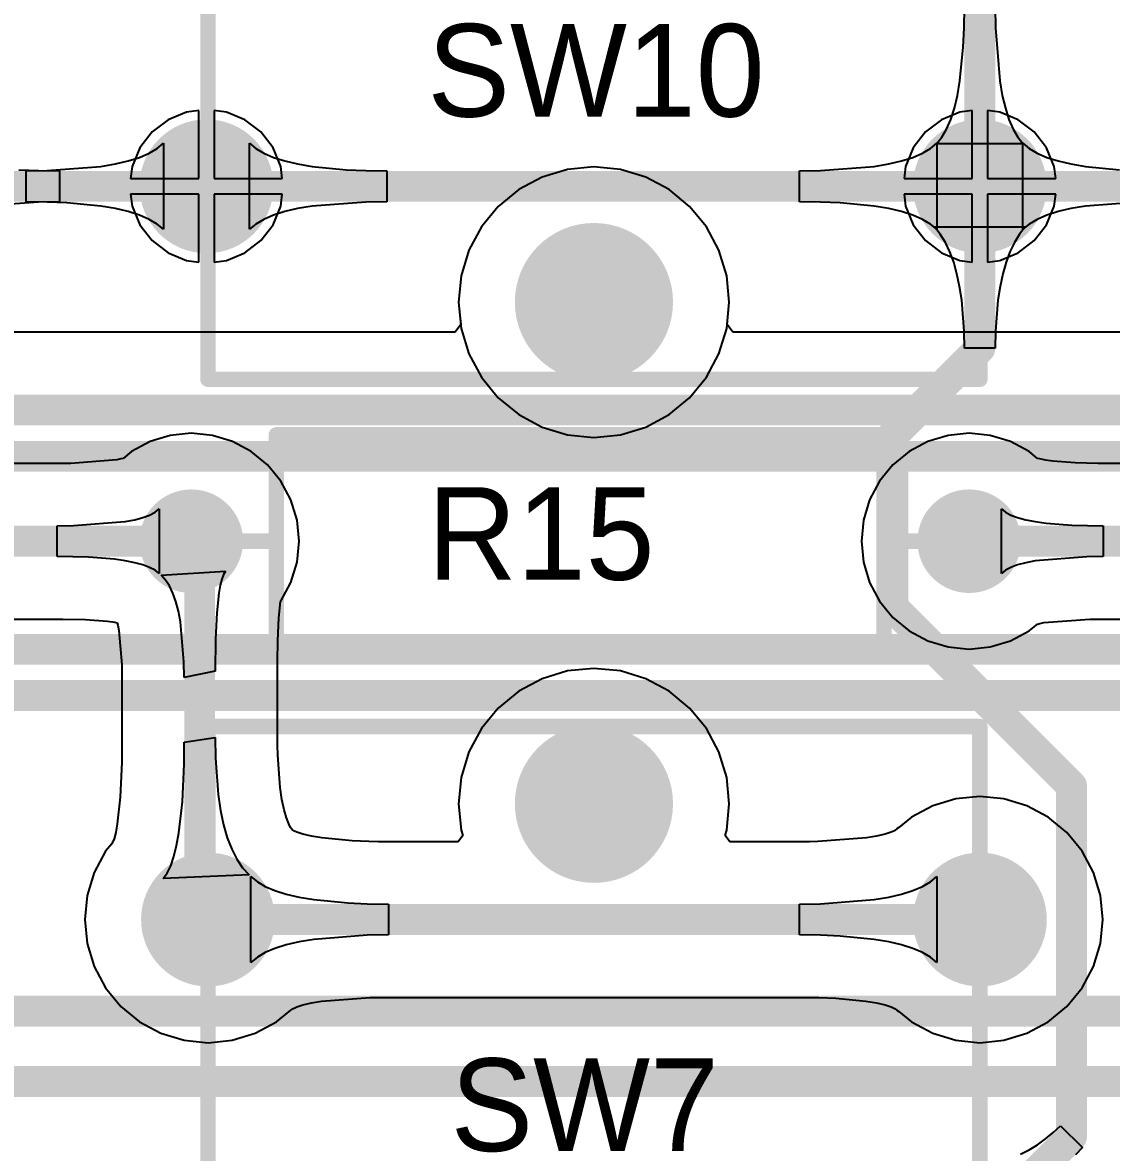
# Model space of a CAD drawing. Header units: millimetres. Extents: x 0 to 140, y 0 to 130.
# Drawn here: x 51.51 to 69.42, y 27.41 to 46 of the extents above; entities that cross this region are included whole.
import ezdxf

# ---------------------------------------------------------------- set-up
doc = ezdxf.new("R2010")
doc.units = ezdxf.units.MM
for name, color, linetype in [('BottomLayer', 5, 'Continuous'), ('BottomSolder', 6, 'Continuous'), ('MultiLayer', 9, 'Continuous'), ('PadHoleLayer', 156, 'Continuous'), ('TopLayer', 1, 'Continuous'), ('TopOverlay', 2, 'Continuous'), ('TopSolder', 216, 'Continuous')]:
    doc.layers.add(name, color=color, linetype=linetype)

# ---------------------------------------------------------------- blocks, each defined once
blk = doc.blocks.new('SW_4P_B_22')
at = {"layer": 'BottomLayer'}
h = blk.add_hatch(color=5, dxfattribs=at)
edge = h.paths.add_edge_path()
edge.add_arc((-0.0254, 4.445), 1.2, 0, 360)
h = blk.add_hatch(color=5, dxfattribs=at)
edge = h.paths.add_edge_path()
edge.add_arc((-6.3754, 2.54), 1, 0, 360)
h = blk.add_hatch(color=5, dxfattribs=at)
edge = h.paths.add_edge_path()
edge.add_arc((6.35, 2.54), 1, 0, 360)
h = blk.add_hatch(color=5, dxfattribs=at)
edge = h.paths.add_edge_path()
edge.add_arc((-6.3754, -2.54), 1, 0, 360)
h = blk.add_hatch(color=5, dxfattribs=at)
edge = h.paths.add_edge_path()
edge.add_arc((6.3246, -2.54), 1, 0, 360)
h = blk.add_hatch(color=5, dxfattribs=at)
edge = h.paths.add_edge_path()
edge.add_arc((-0.0254, -4.445), 1.2, 0, 360)
at = {"layer": 'BottomSolder'}
h = blk.add_hatch(color=6, dxfattribs=at)
edge = h.paths.add_edge_path()
edge.add_arc((-0.0254, 4.445), 1.3016, 0, 360)
h = blk.add_hatch(color=6, dxfattribs=at)
edge = h.paths.add_edge_path()
edge.add_arc((-6.3754, 2.54), 1.1016, 0, 360)
h = blk.add_hatch(color=6, dxfattribs=at)
edge = h.paths.add_edge_path()
edge.add_arc((6.35, 2.54), 1.1016, 0, 360)
h = blk.add_hatch(color=6, dxfattribs=at)
edge = h.paths.add_edge_path()
edge.add_arc((-6.3754, -2.54), 1.1016, 0, 360)
h = blk.add_hatch(color=6, dxfattribs=at)
edge = h.paths.add_edge_path()
edge.add_arc((6.3246, -2.54), 1.1016, 0, 360)
h = blk.add_hatch(color=6, dxfattribs=at)
edge = h.paths.add_edge_path()
edge.add_arc((-0.0254, -4.445), 1.3016, 0, 360)
at = {"layer": 'MultiLayer'}
h = blk.add_hatch(color=9, dxfattribs=at)
edge = h.paths.add_edge_path()
edge.add_arc((-0.0254, 4.445), 1.2, 0, 360)
h = blk.add_hatch(color=9, dxfattribs=at)
edge = h.paths.add_edge_path()
edge.add_arc((-6.3754, 2.54), 1, 0, 360)
h = blk.add_hatch(color=9, dxfattribs=at)
edge = h.paths.add_edge_path()
edge.add_arc((6.35, 2.54), 1, 0, 360)
h = blk.add_hatch(color=9, dxfattribs=at)
edge = h.paths.add_edge_path()
edge.add_arc((-6.3754, -2.54), 1, 0, 360)
h = blk.add_hatch(color=9, dxfattribs=at)
edge = h.paths.add_edge_path()
edge.add_arc((6.3246, -2.54), 1, 0, 360)
h = blk.add_hatch(color=9, dxfattribs=at)
edge = h.paths.add_edge_path()
edge.add_arc((-0.0254, -4.445), 1.2, 0, 360)
at = {"layer": 'PadHoleLayer'}
h = blk.add_hatch(color=156, dxfattribs=at)
edge = h.paths.add_edge_path()
edge.add_arc((-0.0254, 4.445), 1, 0, 360)
h = blk.add_hatch(color=156, dxfattribs=at)
edge = h.paths.add_edge_path()
edge.add_arc((-6.3754, 2.54), 0.6, 0, 360)
h = blk.add_hatch(color=156, dxfattribs=at)
edge = h.paths.add_edge_path()
edge.add_arc((6.35, 2.54), 0.6, 0, 360)
h = blk.add_hatch(color=156, dxfattribs=at)
edge = h.paths.add_edge_path()
edge.add_arc((-6.3754, -2.54), 0.6, 0, 360)
h = blk.add_hatch(color=156, dxfattribs=at)
edge = h.paths.add_edge_path()
edge.add_arc((6.3246, -2.54), 0.6, 0, 360)
h = blk.add_hatch(color=156, dxfattribs=at)
edge = h.paths.add_edge_path()
edge.add_arc((-0.0254, -4.445), 1, 0, 360)
at = {"layer": 'TopLayer'}
h = blk.add_hatch(color=1, dxfattribs=at)
edge = h.paths.add_edge_path()
edge.add_arc((-0.0254, 4.445), 1.2, 0, 360)
h = blk.add_hatch(color=1, dxfattribs=at)
edge = h.paths.add_edge_path()
edge.add_arc((-6.3754, 2.54), 1, 0, 360)
h = blk.add_hatch(color=1, dxfattribs=at)
edge = h.paths.add_edge_path()
edge.add_arc((6.35, 2.54), 1, 0, 360)
h = blk.add_hatch(color=1, dxfattribs=at)
edge = h.paths.add_edge_path()
edge.add_arc((-6.3754, -2.54), 1, 0, 360)
h = blk.add_hatch(color=1, dxfattribs=at)
edge = h.paths.add_edge_path()
edge.add_arc((6.3246, -2.54), 1, 0, 360)
h = blk.add_hatch(color=1, dxfattribs=at)
edge = h.paths.add_edge_path()
edge.add_arc((-0.0254, -4.445), 1.2, 0, 360)
at = {"layer": 'TopSolder'}
h = blk.add_hatch(color=216, dxfattribs=at)
edge = h.paths.add_edge_path()
edge.add_arc((-0.0254, 4.445), 1.3016, 0, 360)
h = blk.add_hatch(color=216, dxfattribs=at)
edge = h.paths.add_edge_path()
edge.add_arc((-6.3754, 2.54), 1.1016, 0, 360)
h = blk.add_hatch(color=216, dxfattribs=at)
edge = h.paths.add_edge_path()
edge.add_arc((6.35, 2.54), 1.1016, 0, 360)
h = blk.add_hatch(color=216, dxfattribs=at)
edge = h.paths.add_edge_path()
edge.add_arc((-6.3754, -2.54), 1.1016, 0, 360)
h = blk.add_hatch(color=216, dxfattribs=at)
edge = h.paths.add_edge_path()
edge.add_arc((6.3246, -2.54), 1.1016, 0, 360)
h = blk.add_hatch(color=216, dxfattribs=at)
edge = h.paths.add_edge_path()
edge.add_arc((-0.0254, -4.445), 1.3016, 0, 360)
at = {"layer": 'TopOverlay', "const_width": 0.254}
for points in [[(6.3246, 5.715), (-6.3754, 5.715)], [(-6.3754, 5.715), (-6.3754, -5.715)], [(6.3246, 5.715), (6.3246, -5.715)], [(6.3246, -5.715), (-6.3754, -5.715)]]:
    blk.add_lwpolyline(points, dxfattribs=at)
at = {"layer": 'TopOverlay', "const_width": 0.127}
for points in [[(-6.4389, 5.715, 1), (-6.3119, 5.715, 1)], [(-6.4389, 5.715, 1), (-6.3119, 5.715, 1)], [(6.2611, 5.715, 1), (6.3881, 5.715, 1)], [(6.2611, 5.715, 1), (6.3881, 5.715, 1)], [(-6.4389, -5.715, 1), (-6.3119, -5.715, 1)], [(-6.4389, -5.715, 1), (-6.3119, -5.715, 1)], [(6.2611, -5.715, 1), (6.3881, -5.715, 1)], [(6.2611, -5.715, 1), (6.3881, -5.715, 1)]]:
    blk.add_lwpolyline(points, format="xyb", close=True, dxfattribs=at)
blk = doc.blocks.new('SW_4P_B_25')
at = {"layer": 'BottomLayer'}
h = blk.add_hatch(color=5, dxfattribs=at)
edge = h.paths.add_edge_path()
edge.add_arc((-0.0254, 4.445), 1.2, 0, 360)
h = blk.add_hatch(color=5, dxfattribs=at)
edge = h.paths.add_edge_path()
edge.add_arc((-6.3754, 2.54), 1, 0, 360)
h = blk.add_hatch(color=5, dxfattribs=at)
edge = h.paths.add_edge_path()
edge.add_arc((6.35, 2.54), 1, 0, 360)
h = blk.add_hatch(color=5, dxfattribs=at)
edge = h.paths.add_edge_path()
edge.add_arc((-6.3754, -2.54), 1, 0, 360)
h = blk.add_hatch(color=5, dxfattribs=at)
edge = h.paths.add_edge_path()
edge.add_arc((6.3246, -2.54), 1, 0, 360)
h = blk.add_hatch(color=5, dxfattribs=at)
edge = h.paths.add_edge_path()
edge.add_arc((-0.0254, -4.445), 1.2, 0, 360)
at = {"layer": 'BottomSolder'}
h = blk.add_hatch(color=6, dxfattribs=at)
edge = h.paths.add_edge_path()
edge.add_arc((-0.0254, 4.445), 1.3016, 0, 360)
h = blk.add_hatch(color=6, dxfattribs=at)
edge = h.paths.add_edge_path()
edge.add_arc((-6.3754, 2.54), 1.1016, 0, 360)
h = blk.add_hatch(color=6, dxfattribs=at)
edge = h.paths.add_edge_path()
edge.add_arc((6.35, 2.54), 1.1016, 0, 360)
h = blk.add_hatch(color=6, dxfattribs=at)
edge = h.paths.add_edge_path()
edge.add_arc((-6.3754, -2.54), 1.1016, 0, 360)
h = blk.add_hatch(color=6, dxfattribs=at)
edge = h.paths.add_edge_path()
edge.add_arc((6.3246, -2.54), 1.1016, 0, 360)
h = blk.add_hatch(color=6, dxfattribs=at)
edge = h.paths.add_edge_path()
edge.add_arc((-0.0254, -4.445), 1.3016, 0, 360)
at = {"layer": 'MultiLayer'}
h = blk.add_hatch(color=9, dxfattribs=at)
edge = h.paths.add_edge_path()
edge.add_arc((-0.0254, 4.445), 1.2, 0, 360)
h = blk.add_hatch(color=9, dxfattribs=at)
edge = h.paths.add_edge_path()
edge.add_arc((-6.3754, 2.54), 1, 0, 360)
h = blk.add_hatch(color=9, dxfattribs=at)
edge = h.paths.add_edge_path()
edge.add_arc((6.35, 2.54), 1, 0, 360)
h = blk.add_hatch(color=9, dxfattribs=at)
edge = h.paths.add_edge_path()
edge.add_arc((-6.3754, -2.54), 1, 0, 360)
h = blk.add_hatch(color=9, dxfattribs=at)
edge = h.paths.add_edge_path()
edge.add_arc((6.3246, -2.54), 1, 0, 360)
h = blk.add_hatch(color=9, dxfattribs=at)
edge = h.paths.add_edge_path()
edge.add_arc((-0.0254, -4.445), 1.2, 0, 360)
at = {"layer": 'PadHoleLayer'}
h = blk.add_hatch(color=156, dxfattribs=at)
edge = h.paths.add_edge_path()
edge.add_arc((-0.0254, 4.445), 1, 0, 360)
h = blk.add_hatch(color=156, dxfattribs=at)
edge = h.paths.add_edge_path()
edge.add_arc((-6.3754, 2.54), 0.6, 0, 360)
h = blk.add_hatch(color=156, dxfattribs=at)
edge = h.paths.add_edge_path()
edge.add_arc((6.35, 2.54), 0.6, 0, 360)
h = blk.add_hatch(color=156, dxfattribs=at)
edge = h.paths.add_edge_path()
edge.add_arc((-6.3754, -2.54), 0.6, 0, 360)
h = blk.add_hatch(color=156, dxfattribs=at)
edge = h.paths.add_edge_path()
edge.add_arc((6.3246, -2.54), 0.6, 0, 360)
h = blk.add_hatch(color=156, dxfattribs=at)
edge = h.paths.add_edge_path()
edge.add_arc((-0.0254, -4.445), 1, 0, 360)
at = {"layer": 'TopLayer'}
h = blk.add_hatch(color=1, dxfattribs=at)
edge = h.paths.add_edge_path()
edge.add_arc((-0.0254, 4.445), 1.2, 0, 360)
h = blk.add_hatch(color=1, dxfattribs=at)
edge = h.paths.add_edge_path()
edge.add_arc((-6.3754, 2.54), 1, 0, 360)
h = blk.add_hatch(color=1, dxfattribs=at)
edge = h.paths.add_edge_path()
edge.add_arc((6.35, 2.54), 1, 0, 360)
h = blk.add_hatch(color=1, dxfattribs=at)
edge = h.paths.add_edge_path()
edge.add_arc((-6.3754, -2.54), 1, 0, 360)
h = blk.add_hatch(color=1, dxfattribs=at)
edge = h.paths.add_edge_path()
edge.add_arc((6.3246, -2.54), 1, 0, 360)
h = blk.add_hatch(color=1, dxfattribs=at)
edge = h.paths.add_edge_path()
edge.add_arc((-0.0254, -4.445), 1.2, 0, 360)
at = {"layer": 'TopSolder'}
h = blk.add_hatch(color=216, dxfattribs=at)
edge = h.paths.add_edge_path()
edge.add_arc((-0.0254, 4.445), 1.3016, 0, 360)
h = blk.add_hatch(color=216, dxfattribs=at)
edge = h.paths.add_edge_path()
edge.add_arc((-6.3754, 2.54), 1.1016, 0, 360)
h = blk.add_hatch(color=216, dxfattribs=at)
edge = h.paths.add_edge_path()
edge.add_arc((6.35, 2.54), 1.1016, 0, 360)
h = blk.add_hatch(color=216, dxfattribs=at)
edge = h.paths.add_edge_path()
edge.add_arc((-6.3754, -2.54), 1.1016, 0, 360)
h = blk.add_hatch(color=216, dxfattribs=at)
edge = h.paths.add_edge_path()
edge.add_arc((6.3246, -2.54), 1.1016, 0, 360)
h = blk.add_hatch(color=216, dxfattribs=at)
edge = h.paths.add_edge_path()
edge.add_arc((-0.0254, -4.445), 1.3016, 0, 360)
at = {"layer": 'TopOverlay', "const_width": 0.254}
for points in [[(6.3246, 5.715), (-6.3754, 5.715)], [(-6.3754, 5.715), (-6.3754, -5.715)], [(6.3246, 5.715), (6.3246, -5.715)], [(6.3246, -5.715), (-6.3754, -5.715)]]:
    blk.add_lwpolyline(points, dxfattribs=at)
at = {"layer": 'TopOverlay', "const_width": 0.127}
for points in [[(-6.4389, 5.715, 1), (-6.3119, 5.715, 1)], [(-6.4389, 5.715, 1), (-6.3119, 5.715, 1)], [(6.2611, 5.715, 1), (6.3881, 5.715, 1)], [(6.2611, 5.715, 1), (6.3881, 5.715, 1)], [(-6.4389, -5.715, 1), (-6.3119, -5.715, 1)], [(-6.4389, -5.715, 1), (-6.3119, -5.715, 1)], [(6.2611, -5.715, 1), (6.3881, -5.715, 1)], [(6.2611, -5.715, 1), (6.3881, -5.715, 1)]]:
    blk.add_lwpolyline(points, format="xyb", close=True, dxfattribs=at)
blk = doc.blocks.new('_________1_2__36')
at = {"layer": 'BottomLayer'}
h = blk.add_hatch(color=5, dxfattribs=at)
edge = h.paths.add_edge_path()
edge.add_arc((-6.4, 0), 0.75, 0, 360)
h = blk.add_hatch(color=5, dxfattribs=at)
edge = h.paths.add_edge_path()
edge.add_arc((6.4, 0), 0.75, 0, 360)
at = {"layer": 'BottomSolder'}
h = blk.add_hatch(color=6, dxfattribs=at)
edge = h.paths.add_edge_path()
edge.add_arc((-6.4, 0), 0.852, 0, 360)
h = blk.add_hatch(color=6, dxfattribs=at)
edge = h.paths.add_edge_path()
edge.add_arc((6.4, 0), 0.852, 0, 360)
at = {"layer": 'MultiLayer'}
h = blk.add_hatch(color=9, dxfattribs=at)
edge = h.paths.add_edge_path()
edge.add_arc((-6.4, 0), 0.75, 0, 360)
h = blk.add_hatch(color=9, dxfattribs=at)
edge = h.paths.add_edge_path()
edge.add_arc((6.4, 0), 0.75, 0, 360)
at = {"layer": 'PadHoleLayer'}
h = blk.add_hatch(color=156, dxfattribs=at)
edge = h.paths.add_edge_path()
edge.add_arc((-6.4, 0), 0.35, 0, 360)
h = blk.add_hatch(color=156, dxfattribs=at)
edge = h.paths.add_edge_path()
edge.add_arc((6.4, 0), 0.35, 0, 360)
at = {"layer": 'TopLayer'}
h = blk.add_hatch(color=1, dxfattribs=at)
edge = h.paths.add_edge_path()
edge.add_arc((-6.4, 0), 0.75, 0, 360)
h = blk.add_hatch(color=1, dxfattribs=at)
edge = h.paths.add_edge_path()
edge.add_arc((6.4, 0), 0.75, 0, 360)
at = {"layer": 'TopSolder'}
h = blk.add_hatch(color=216, dxfattribs=at)
edge = h.paths.add_edge_path()
edge.add_arc((-6.4, 0), 0.852, 0, 360)
h = blk.add_hatch(color=216, dxfattribs=at)
edge = h.paths.add_edge_path()
edge.add_arc((6.4, 0), 0.852, 0, 360)
at = {"layer": 'TopOverlay', "const_width": 0.254}
for points in [[(-5, 1.75), (-5, -1.75)], [(5, 1.75), (-5, 1.75)], [(5, 1.75), (5, -1.75)], [(-5.08, 0), (-5.842, 0)], [(5.842, 0), (5.08, 0)], [(5, -1.75), (-5, -1.75)]]:
    blk.add_lwpolyline(points, dxfattribs=at)
at = {"layer": 'TopOverlay', "const_width": 0.127}
for points in [[(-5.064, 1.75, 1), (-4.937, 1.75, 1)], [(-5.064, 1.75, 1), (-4.937, 1.75, 1)], [(4.937, 1.75, 1), (5.064, 1.75, 1)], [(4.937, 1.75, 1), (5.064, 1.75, 1)], [(-5.905, 0, 1), (-5.779, 0, 1)], [(-5.144, 0, 1), (-5.016, 0, 1)], [(5.016, 0, 1), (5.144, 0, 1)], [(5.779, 0, 1), (5.905, 0, 1)], [(-5.064, -1.75, 1), (-4.937, -1.75, 1)], [(-5.064, -1.75, 1), (-4.937, -1.75, 1)], [(4.937, -1.75, 1), (5.064, -1.75, 1)], [(4.937, -1.75, 1), (5.064, -1.75, 1)]]:
    blk.add_lwpolyline(points, format="xyb", close=True, dxfattribs=at)

msp = doc.modelspace()

# ---------------------------------------------------------------- linework, layer by layer
at = {"layer": 'BottomLayer'}
for p, q in [((66.999, 45.909), (67.004, 46.251)), ((67.512, 46.251), (67.516, 45.909)), ((66.985, 45.592), (66.999, 45.909)), ((67.516, 45.909), (67.585, 45.038)), ((66.93, 45.038), (66.985, 45.592)), ((66.889, 44.8), (66.93, 45.038)), ((67.585, 45.038), (67.627, 44.8)), ((66.838, 44.589), (66.889, 44.8)), ((67.627, 44.8), (67.677, 44.589)), ((54.205, 44.526), (53.9, 44.399)), ((54.405, 44.552), (54.205, 44.526)), ((54.405, 43.431), (54.405, 44.552)), ((54.86, 44.526), (54.659, 44.552)), ((54.659, 44.552), (54.659, 43.431)), ((55.165, 44.399), (54.86, 44.526)), ((66.93, 44.526), (66.625, 44.399)), ((66.778, 44.403), (66.838, 44.589)), ((67.131, 44.552), (66.93, 44.526)), ((67.131, 43.431), (67.131, 44.552)), ((67.585, 44.526), (67.385, 44.552)), ((67.385, 44.552), (67.385, 43.431)), ((67.89, 44.399), (67.585, 44.526)), ((67.677, 44.589), (67.737, 44.403)), ((53.9, 44.399), (53.638, 44.198)), ((55.427, 44.198), (55.165, 44.399)), ((66.625, 44.399), (66.363, 44.198)), ((66.631, 44.111), (66.709, 44.244)), ((66.709, 44.244), (66.778, 44.403)), ((67.737, 44.403), (67.806, 44.244)), ((67.806, 44.244), (67.884, 44.111)), ((68.152, 44.198), (67.89, 44.399)), ((53.638, 44.198), (53.437, 43.936)), ((55.628, 43.936), (55.427, 44.198)), ((66.363, 44.198), (66.162, 43.936)), ((66.544, 44.004), (66.631, 44.111)), ((67.884, 44.111), (67.972, 44.004)), ((68.353, 43.936), (68.152, 44.198)), ((53.437, 43.936), (53.311, 43.631)), ((53.59, 43.848), (53.721, 43.925)), ((53.721, 43.925), (53.826, 44.012)), ((53.826, 44.012), (53.826, 42.596)), ((55.239, 42.596), (55.239, 44.012)), ((55.239, 44.012), (55.343, 43.925)), ((55.343, 43.925), (55.475, 43.848)), ((55.754, 43.631), (55.628, 43.936)), ((66.162, 43.936), (66.036, 43.631)), ((66.315, 43.848), (66.447, 43.925)), ((66.447, 43.925), (66.551, 44.012)), ((67.972, 44.004), (66.544, 44.004)), ((66.551, 44.012), (66.551, 42.596)), ((67.964, 42.596), (67.964, 44.012)), ((67.964, 44.012), (68.069, 43.925)), ((68.069, 43.925), (68.2, 43.848)), ((68.479, 43.631), (68.353, 43.936)), ((53.033, 43.671), (53.246, 43.721)), ((53.246, 43.721), (53.431, 43.78)), ((53.431, 43.78), (53.59, 43.848)), ((55.475, 43.848), (55.633, 43.78)), ((55.633, 43.78), (55.819, 43.721)), ((55.819, 43.721), (56.031, 43.671)), ((65.759, 43.671), (65.971, 43.721)), ((65.971, 43.721), (66.157, 43.78)), ((66.157, 43.78), (66.315, 43.848)), ((68.2, 43.848), (68.359, 43.78)), ((68.359, 43.78), (68.544, 43.721)), ((68.544, 43.721), (68.757, 43.671)), ((51.447, 43.576), (51.768, 43.563)), ((51.565, 43.558), (51.913, 43.563)), ((51.565, 43.05), (51.565, 43.558)), ((51.768, 43.563), (52.116, 43.558)), ((51.913, 43.563), (52.794, 43.631)), ((52.116, 43.558), (52.116, 43.05)), ((52.794, 43.631), (53.033, 43.671)), ((53.311, 43.631), (53.284, 43.431)), ((55.78, 43.431), (55.754, 43.631)), ((56.031, 43.671), (56.271, 43.631)), ((56.271, 43.631), (56.831, 43.576)), ((56.831, 43.576), (57.152, 43.563)), ((57.152, 43.563), (57.5, 43.558)), ((57.5, 43.558), (57.5, 43.05)), ((60.473, 43.583), (60.056, 43.456)), ((60.908, 43.626), (60.473, 43.583)), ((61.342, 43.583), (60.908, 43.626)), ((61.76, 43.456), (61.342, 43.583)), ((64.291, 43.558), (64.638, 43.563)), ((64.291, 43.05), (64.291, 43.558)), ((64.638, 43.563), (65.519, 43.631)), ((65.519, 43.631), (65.759, 43.671)), ((66.036, 43.631), (66.01, 43.431)), ((68.506, 43.431), (68.479, 43.631)), ((68.757, 43.671), (68.996, 43.631)), ((68.996, 43.631), (69.556, 43.576)), ((53.284, 43.431), (54.405, 43.431)), ((54.659, 43.431), (55.78, 43.431)), ((60.056, 43.456), (59.671, 43.25)), ((62.145, 43.25), (61.76, 43.456)), ((66.01, 43.431), (67.131, 43.431)), ((67.385, 43.431), (68.506, 43.431)), ((54.405, 43.177), (53.284, 43.177)), ((53.284, 43.177), (53.311, 42.977)), ((54.405, 42.056), (54.405, 43.177)), ((55.78, 43.177), (54.659, 43.177)), ((54.659, 43.177), (54.659, 42.056)), ((55.754, 42.977), (55.78, 43.177)), ((59.671, 43.25), (59.333, 42.974)), ((62.482, 42.974), (62.145, 43.25)), ((67.131, 43.177), (66.01, 43.177)), ((66.01, 43.177), (66.036, 42.977)), ((67.131, 42.056), (67.131, 43.177)), ((68.506, 43.177), (67.385, 43.177)), ((67.385, 43.177), (67.385, 42.056)), ((68.479, 42.977), (68.506, 43.177)), ((51.768, 43.045), (50.887, 42.977)), ((51.913, 43.045), (51.565, 43.05)), ((52.116, 43.05), (51.768, 43.045)), ((52.234, 43.032), (51.913, 43.045)), ((52.794, 42.977), (52.234, 43.032)), ((53.033, 42.937), (52.794, 42.977)), ((53.311, 42.977), (53.437, 42.672)), ((55.628, 42.672), (55.754, 42.977)), ((56.271, 42.977), (56.031, 42.937)), ((57.152, 43.045), (56.271, 42.977)), ((57.5, 43.05), (57.152, 43.045)), ((59.333, 42.974), (59.056, 42.636)), ((62.759, 42.636), (62.482, 42.974)), ((64.638, 43.045), (64.291, 43.05)), ((64.959, 43.032), (64.638, 43.045)), ((65.519, 42.977), (64.959, 43.032)), ((65.759, 42.937), (65.519, 42.977)), ((66.036, 42.977), (66.162, 42.672)), ((68.353, 42.672), (68.479, 42.977)), ((68.996, 42.977), (68.757, 42.937)), ((69.877, 43.045), (68.996, 42.977)), ((53.246, 42.887), (53.033, 42.937)), ((53.431, 42.828), (53.246, 42.887)), ((53.59, 42.76), (53.431, 42.828)), ((53.721, 42.683), (53.59, 42.76)), ((55.475, 42.76), (55.343, 42.683)), ((55.633, 42.828), (55.475, 42.76)), ((55.819, 42.887), (55.633, 42.828)), ((56.031, 42.937), (55.819, 42.887)), ((65.971, 42.887), (65.759, 42.937)), ((66.157, 42.828), (65.971, 42.887)), ((66.315, 42.76), (66.157, 42.828)), ((66.447, 42.683), (66.315, 42.76)), ((68.2, 42.76), (68.069, 42.683)), ((68.359, 42.828), (68.2, 42.76)), ((68.544, 42.887), (68.359, 42.828)), ((68.757, 42.937), (68.544, 42.887)), ((53.437, 42.672), (53.638, 42.41)), ((53.826, 42.596), (53.721, 42.683)), ((55.343, 42.683), (55.239, 42.596)), ((55.427, 42.41), (55.628, 42.672)), ((59.056, 42.636), (58.851, 42.251)), ((62.965, 42.251), (62.759, 42.636)), ((66.162, 42.672), (66.363, 42.41)), ((66.551, 42.596), (66.447, 42.683)), ((66.606, 42.518), (66.513, 42.637)), ((66.513, 42.637), (68.002, 42.637)), ((68.002, 42.637), (67.909, 42.518)), ((68.069, 42.683), (67.964, 42.596)), ((68.152, 42.41), (68.353, 42.672)), ((53.638, 42.41), (53.9, 42.209)), ((55.165, 42.209), (55.427, 42.41)), ((66.363, 42.41), (66.625, 42.209)), ((66.69, 42.381), (66.606, 42.518)), ((66.763, 42.227), (66.69, 42.381)), ((67.826, 42.381), (67.752, 42.227)), ((67.909, 42.518), (67.826, 42.381)), ((67.89, 42.209), (68.152, 42.41)), ((53.9, 42.209), (54.205, 42.082)), ((54.86, 42.082), (55.165, 42.209)), ((58.851, 42.251), (58.724, 41.833)), ((63.092, 41.833), (62.965, 42.251)), ((66.625, 42.209), (66.93, 42.082)), ((66.827, 42.054), (66.763, 42.227)), ((67.585, 42.082), (67.89, 42.209)), ((67.752, 42.227), (67.688, 42.054)), ((54.205, 42.082), (54.405, 42.056)), ((54.659, 42.056), (54.86, 42.082)), ((66.881, 41.863), (66.827, 42.054)), ((66.93, 42.082), (67.131, 42.056)), ((67.385, 42.056), (67.585, 42.082)), ((67.688, 42.054), (67.634, 41.863)), ((58.724, 41.833), (58.681, 41.399)), ((63.134, 41.399), (63.092, 41.833)), ((66.925, 41.655), (66.881, 41.863)), ((67.634, 41.863), (67.59, 41.655)), ((66.96, 41.428), (66.925, 41.655)), ((67.59, 41.655), (67.556, 41.428)), ((58.681, 41.399), (58.724, 40.965)), ((63.092, 40.965), (63.134, 41.399)), ((66.999, 40.92), (66.96, 41.428)), ((67.556, 41.428), (67.517, 40.92)), ((58.724, 40.965), (58.851, 40.547)), ((62.965, 40.547), (63.092, 40.965)), ((67.004, 40.639), (66.999, 40.92)), ((67.517, 40.92), (67.512, 40.639)), ((58.851, 40.547), (59.056, 40.162)), ((62.759, 40.162), (62.965, 40.547)), ((67.512, 40.639), (67.004, 40.639)), ((59.056, 40.162), (59.333, 39.824)), ((62.482, 39.824), (62.759, 40.162)), ((59.333, 39.824), (59.671, 39.548)), ((62.145, 39.548), (62.482, 39.824)), ((59.671, 39.548), (60.056, 39.342)), ((61.76, 39.342), (62.145, 39.548)), ((54.282, 39.24), (53.936, 39.205)), ((54.629, 39.205), (54.282, 39.24)), ((60.056, 39.342), (60.473, 39.215)), ((61.342, 39.215), (61.76, 39.342)), ((67.082, 39.24), (66.736, 39.205)), ((67.429, 39.205), (67.082, 39.24)), ((53.603, 39.104), (53.296, 38.94)), ((53.936, 39.205), (53.603, 39.104)), ((54.961, 39.104), (54.629, 39.205)), ((55.268, 38.94), (54.961, 39.104)), ((60.473, 39.215), (60.908, 39.172)), ((60.908, 39.172), (61.342, 39.215)), ((66.403, 39.104), (66.096, 38.94)), ((66.736, 39.205), (66.403, 39.104)), ((67.761, 39.104), (67.429, 39.205)), ((68.068, 38.94), (67.761, 39.104)), ((53.296, 38.94), (53.16, 38.828)), ((55.537, 38.72), (55.268, 38.94)), ((66.096, 38.94), (65.828, 38.72)), ((68.205, 38.828), (68.068, 38.94)), ((52.284, 38.746), (51.088, 38.746)), ((52.3, 38.746), (52.284, 38.746)), ((53.057, 38.805), (52.3, 38.746)), ((53.12, 38.818), (53.057, 38.805)), ((53.16, 38.828), (53.12, 38.818)), ((55.758, 38.451), (55.537, 38.72)), ((65.828, 38.72), (65.607, 38.451)), ((68.245, 38.818), (68.205, 38.828)), ((68.338, 38.799), (68.245, 38.818)), ((68.459, 38.783), (68.338, 38.799)), ((68.824, 38.754), (68.459, 38.783)), ((69.197, 38.746), (68.824, 38.754)), ((70.393, 38.746), (69.197, 38.746)), ((55.922, 38.144), (55.758, 38.451)), ((65.607, 38.451), (65.443, 38.144)), ((56.023, 37.811), (55.922, 38.144)), ((65.443, 38.144), (65.342, 37.811)), ((53.597, 37.896), (53.686, 37.943)), ((53.686, 37.943), (53.752, 37.996)), ((53.752, 37.996), (53.752, 36.934)), ((67.612, 36.934), (67.612, 37.996)), ((67.612, 37.996), (67.679, 37.943)), ((67.679, 37.943), (67.768, 37.896)), ((52.345, 37.722), (53.195, 37.788)), ((53.195, 37.788), (53.351, 37.819)), ((53.351, 37.819), (53.485, 37.855)), ((53.485, 37.855), (53.597, 37.896)), ((56.057, 37.465), (56.023, 37.811)), ((65.342, 37.811), (65.308, 37.465)), ((67.768, 37.896), (67.879, 37.855)), ((67.879, 37.855), (68.013, 37.819)), ((68.013, 37.819), (68.17, 37.788)), ((68.17, 37.788), (68.349, 37.763)), ((68.349, 37.763), (68.773, 37.73)), ((52.077, 37.719), (52.345, 37.722)), ((52.077, 37.211), (52.077, 37.719)), ((68.773, 37.73), (69.288, 37.719)), ((69.288, 37.719), (69.288, 37.211)), ((56.023, 37.119), (56.057, 37.465)), ((65.308, 37.465), (65.342, 37.119)), ((52.591, 37.2), (52.077, 37.211)), ((53.016, 37.167), (52.591, 37.2)), ((69.019, 37.208), (68.17, 37.142)), ((69.288, 37.211), (69.019, 37.208)), ((53.195, 37.142), (53.016, 37.167)), ((53.351, 37.111), (53.195, 37.142)), ((53.485, 37.075), (53.351, 37.111)), ((53.597, 37.034), (53.485, 37.075)), ((53.686, 36.987), (53.597, 37.034)), ((55.922, 36.786), (56.023, 37.119)), ((65.342, 37.119), (65.443, 36.786)), ((67.768, 37.034), (67.679, 36.987)), ((67.879, 37.075), (67.768, 37.034)), ((68.013, 37.111), (67.879, 37.075)), ((68.17, 37.142), (68.013, 37.111)), ((53.752, 36.934), (53.686, 36.987)), ((53.784, 36.904), (54.846, 36.97)), ((53.857, 36.826), (53.784, 36.904)), ((53.922, 36.729), (53.857, 36.826)), ((54.784, 36.842), (54.758, 36.74)), ((54.813, 36.918), (54.784, 36.842)), ((54.846, 36.97), (54.813, 36.918)), ((67.679, 36.987), (67.612, 36.934)), ((53.979, 36.611), (53.922, 36.729)), ((54.758, 36.74), (54.736, 36.613)), ((55.758, 36.479), (55.922, 36.786)), ((65.443, 36.786), (65.607, 36.479)), ((54.029, 36.473), (53.979, 36.611)), ((54.071, 36.315), (54.029, 36.473)), ((54.736, 36.613), (54.701, 36.284)), ((55.724, 36.206), (55.751, 36.471)), ((55.751, 36.471), (55.758, 36.479)), ((55.751, 36.471), (55.751, 36.471)), ((65.607, 36.479), (65.828, 36.21)), ((54.105, 36.137), (54.071, 36.315)), ((54.701, 36.284), (54.681, 35.855)), ((50.972, 36.184), (52.167, 36.184)), ((52.167, 36.184), (52.54, 36.176)), ((52.54, 36.176), (52.905, 36.147)), ((52.905, 36.147), (53.026, 36.131)), ((53.026, 36.131), (53.061, 36.124)), ((53.061, 36.124), (53.071, 36.086)), ((53.071, 36.086), (53.089, 35.994)), ((54.162, 35.482), (54.105, 36.137)), ((55.705, 35.824), (55.724, 36.206)), ((65.828, 36.21), (66.096, 35.99)), ((68.068, 35.99), (68.205, 36.102)), ((68.205, 36.102), (68.245, 36.112)), ((68.245, 36.112), (68.308, 36.125)), ((68.308, 36.125), (69.065, 36.184)), ((69.065, 36.184), (69.081, 36.184)), ((69.081, 36.184), (70.277, 36.184)), ((53.089, 35.994), (53.138, 35.43)), ((66.096, 35.99), (66.403, 35.826)), ((67.761, 35.826), (68.068, 35.99)), ((54.681, 35.855), (54.674, 35.325)), ((55.701, 35.488), (55.705, 35.824)), ((66.403, 35.826), (66.736, 35.725)), ((66.736, 35.725), (67.082, 35.69)), ((67.082, 35.69), (67.429, 35.725)), ((67.429, 35.725), (67.761, 35.826)), ((53.138, 35.43), (53.139, 35.364)), ((53.139, 35.364), (53.139, 33.941)), ((54.166, 35.224), (54.162, 35.482)), ((54.674, 35.325), (54.166, 35.224)), ((55.701, 34.111), (55.701, 35.488)), ((60.473, 35.33), (60.056, 35.203)), ((60.908, 35.373), (60.473, 35.33)), ((61.342, 35.33), (60.908, 35.373)), ((61.76, 35.203), (61.342, 35.33)), ((60.056, 35.203), (59.671, 34.997)), ((62.145, 34.997), (61.76, 35.203)), ((59.671, 34.997), (59.333, 34.721)), ((62.482, 34.721), (62.145, 34.997)), ((59.333, 34.721), (59.056, 34.383)), ((62.759, 34.383), (62.482, 34.721)), ((54.166, 34.161), (54.674, 34.234)), ((54.674, 34.234), (54.68, 33.898)), ((59.056, 34.383), (58.851, 33.998)), ((62.965, 33.998), (62.759, 34.383)), ((54.163, 33.803), (54.166, 34.161)), ((55.704, 33.944), (55.701, 34.111)), ((53.138, 33.831), (53.112, 33.254)), ((53.139, 33.941), (53.138, 33.831)), ((54.68, 33.898), (54.724, 33.299)), ((55.743, 33.412), (55.704, 33.944)), ((58.851, 33.998), (58.724, 33.58)), ((63.092, 33.58), (62.965, 33.998)), ((54.135, 33.176), (54.163, 33.803)), ((58.724, 33.58), (58.681, 33.146)), ((63.134, 33.146), (63.092, 33.58)), ((54.724, 33.299), (54.763, 33.036)), ((55.772, 33.218), (55.743, 33.412)), ((53.112, 33.254), (53.064, 32.815)), ((54.079, 32.667), (54.135, 33.176)), ((55.809, 33.047), (55.772, 33.218)), ((58.681, 33.146), (58.724, 32.712)), ((63.092, 32.712), (63.134, 33.146)), ((66.483, 33.113), (66.132, 32.925)), ((66.863, 33.228), (66.483, 33.113)), ((67.258, 33.267), (66.863, 33.228)), ((67.653, 33.228), (67.258, 33.267)), ((68.033, 33.113), (67.653, 33.228)), ((68.383, 32.925), (68.033, 33.113)), ((54.763, 33.036), (54.814, 32.798)), ((55.848, 32.912), (55.809, 33.047)), ((55.885, 32.815), (55.848, 32.912)), ((66.132, 32.925), (65.925, 32.755)), ((68.69, 32.673), (68.383, 32.925)), ((53.064, 32.815), (53.039, 32.674)), ((54.814, 32.798), (54.875, 32.585)), ((55.915, 32.757), (55.885, 32.815)), ((55.93, 32.734), (55.915, 32.757)), ((55.954, 32.708), (55.93, 32.734)), ((65.899, 32.739), (65.857, 32.705)), ((65.925, 32.755), (65.899, 32.739)), ((52.998, 32.529), (52.987, 32.514)), ((53.012, 32.57), (52.998, 32.529)), ((53.039, 32.674), (53.012, 32.57)), ((54.041, 32.457), (54.079, 32.667)), ((54.875, 32.585), (54.948, 32.396)), ((55.958, 32.705), (55.954, 32.708)), ((55.963, 32.702), (55.958, 32.705)), ((56.017, 32.679), (55.963, 32.702)), ((56.117, 32.647), (56.017, 32.679)), ((56.26, 32.613), (56.117, 32.647)), ((56.432, 32.584), (56.26, 32.613)), ((56.928, 32.536), (56.432, 32.584)), ((57.206, 32.524), (56.928, 32.536)), ((58.75, 32.624), (58.675, 32.522)), ((58.724, 32.712), (58.75, 32.624)), ((63.065, 32.624), (63.092, 32.712)), ((63.141, 32.522), (63.065, 32.624)), ((65.394, 32.586), (64.592, 32.524)), ((65.556, 32.613), (65.394, 32.586)), ((65.699, 32.647), (65.556, 32.613)), ((65.799, 32.679), (65.699, 32.647)), ((65.852, 32.702), (65.799, 32.679)), ((65.857, 32.705), (65.852, 32.702)), ((68.942, 32.366), (68.69, 32.673)), ((52.873, 32.366), (52.686, 32.016)), ((52.973, 32.488), (52.873, 32.366)), ((52.987, 32.514), (52.973, 32.488)), ((53.995, 32.277), (54.041, 32.457)), ((54.948, 32.396), (55.032, 32.233)), ((57.364, 32.522), (57.206, 32.524)), ((58.675, 32.522), (57.364, 32.522)), ((64.452, 32.522), (63.141, 32.522)), ((64.592, 32.524), (64.452, 32.522)), ((69.129, 32.016), (68.942, 32.366)), ((53.943, 32.126), (53.995, 32.277)), ((55.032, 32.233), (55.127, 32.093)), ((52.686, 32.016), (52.571, 31.636)), ((53.818, 31.914), (53.884, 32.005)), ((55.233, 31.979), (53.818, 31.914)), ((53.884, 32.005), (53.943, 32.126)), ((55.127, 32.093), (55.233, 31.979)), ((69.245, 31.636), (69.129, 32.016)), ((55.264, 30.533), (55.264, 31.949)), ((55.264, 31.949), (55.369, 31.862)), ((55.369, 31.862), (55.5, 31.785)), ((55.5, 31.785), (55.659, 31.717)), ((66.157, 31.717), (66.315, 31.785)), ((66.315, 31.785), (66.447, 31.862)), ((66.447, 31.862), (66.551, 31.949)), ((66.551, 31.949), (66.551, 30.533)), ((52.571, 31.636), (52.532, 31.241)), ((55.659, 31.717), (55.844, 31.658)), ((55.844, 31.658), (56.057, 31.608)), ((56.057, 31.608), (56.296, 31.568)), ((65.519, 31.568), (65.759, 31.608)), ((65.759, 31.608), (65.971, 31.658)), ((65.971, 31.658), (66.157, 31.717)), ((69.283, 31.241), (69.245, 31.636)), ((56.296, 31.568), (56.856, 31.513)), ((56.856, 31.513), (57.177, 31.5)), ((57.177, 31.5), (57.525, 31.495)), ((57.525, 31.495), (57.525, 30.987)), ((64.291, 31.495), (64.638, 31.5)), ((64.291, 30.987), (64.291, 31.495)), ((64.638, 31.5), (65.519, 31.568)), ((52.532, 31.241), (52.571, 30.846)), ((69.245, 30.846), (69.283, 31.241)), ((56.057, 30.874), (55.844, 30.824)), ((56.296, 30.914), (56.057, 30.874)), ((57.177, 30.982), (56.296, 30.914)), ((57.525, 30.987), (57.177, 30.982)), ((64.638, 30.982), (64.291, 30.987)), ((64.959, 30.969), (64.638, 30.982)), ((65.519, 30.914), (64.959, 30.969)), ((65.759, 30.874), (65.519, 30.914)), ((65.971, 30.824), (65.759, 30.874)), ((52.571, 30.846), (52.686, 30.466)), ((55.5, 30.697), (55.369, 30.62)), ((55.659, 30.765), (55.5, 30.697)), ((55.844, 30.824), (55.659, 30.765)), ((66.157, 30.765), (65.971, 30.824)), ((66.315, 30.697), (66.157, 30.765)), ((66.447, 30.62), (66.315, 30.697)), ((69.129, 30.466), (69.245, 30.846)), ((55.369, 30.62), (55.264, 30.533)), ((66.551, 30.533), (66.447, 30.62)), ((52.686, 30.466), (52.873, 30.116)), ((68.942, 30.116), (69.129, 30.466)), ((52.873, 30.116), (53.125, 29.809)), ((68.69, 29.809), (68.942, 30.116)), ((56.422, 29.896), (57.223, 29.958)), ((57.223, 29.958), (57.364, 29.96)), ((57.364, 29.96), (64.452, 29.96)), ((64.452, 29.96), (64.61, 29.958)), ((64.61, 29.958), (64.888, 29.946)), ((64.888, 29.946), (65.384, 29.898)), ((53.125, 29.809), (53.432, 29.557)), ((55.89, 29.727), (55.917, 29.743)), ((55.917, 29.743), (55.958, 29.777)), ((55.958, 29.777), (55.963, 29.78)), ((55.963, 29.78), (56.017, 29.803)), ((56.017, 29.803), (56.117, 29.835)), ((56.117, 29.835), (56.26, 29.869)), ((56.26, 29.869), (56.422, 29.896)), ((65.384, 29.898), (65.556, 29.869)), ((65.556, 29.869), (65.699, 29.835)), ((65.699, 29.835), (65.799, 29.803)), ((65.799, 29.803), (65.852, 29.78)), ((65.852, 29.78), (65.857, 29.777)), ((65.857, 29.777), (65.899, 29.743)), ((65.899, 29.743), (65.925, 29.727)), ((68.383, 29.557), (68.69, 29.809)), ((53.432, 29.557), (53.783, 29.369)), ((55.333, 29.369), (55.683, 29.557)), ((55.683, 29.557), (55.89, 29.727)), ((65.925, 29.727), (66.132, 29.557)), ((66.132, 29.557), (66.483, 29.369)), ((68.033, 29.369), (68.383, 29.557)), ((53.783, 29.369), (54.163, 29.254)), ((54.953, 29.254), (55.333, 29.369)), ((66.483, 29.369), (66.863, 29.254)), ((67.653, 29.254), (68.033, 29.369)), ((54.163, 29.254), (54.558, 29.215)), ((54.558, 29.215), (54.953, 29.254)), ((66.863, 29.254), (67.258, 29.215)), ((67.258, 29.215), (67.653, 29.254)), ((68.339, 27.631), (68.465, 27.735)), ((68.465, 27.735), (68.586, 27.849)), ((68.586, 27.849), (68.945, 27.489)), ((68.07, 27.453), (68.207, 27.537)), ((68.207, 27.537), (68.339, 27.631)), ((67.928, 27.379), (68.07, 27.453)), ((68.945, 27.489), (68.832, 27.368))]:
    msp.add_line(p, q, dxfattribs=at)
at = {"layer": 'BottomLayer', "const_width": 0.508}
for points in [[(67.258, 43.304), (67.258, 46.251)], [(49.148, 43.304), (54.532, 43.304)], [(54.532, 43.304), (67.258, 43.304)], [(67.258, 40.639), (67.258, 43.304)], [(67.258, 43.304), (72.642, 43.304)], [(65.824, 39.205), (67.258, 40.639)], [(65.824, 36.382), (65.824, 39.205)], [(48.973, 37.465), (54.282, 37.465)], [(54.282, 37.465), (54.42, 37.327)], [(54.42, 31.379), (54.42, 37.327)], [(67.082, 37.465), (72.392, 37.465)], [(65.824, 36.382), (68.766, 33.44)], [(68.766, 27.669), (68.766, 33.44)], [(54.42, 31.379), (54.558, 31.241)], [(54.558, 31.241), (67.258, 31.241)], [(67.258, 26.161), (68.766, 27.669)]]:
    msp.add_lwpolyline(points, dxfattribs=at)
at = {"layer": 'BottomLayer', "const_width": 0.254}
for points in [[(54.405, 43.304, 1), (54.659, 43.304, 1)], [(54.405, 43.304, 1), (54.659, 43.304, 1)], [(67.131, 43.304, 1), (67.385, 43.304, 1)], [(67.131, 43.304, 1), (67.385, 43.304, 1)], [(67.131, 43.304, 1), (67.385, 43.304, 1)], [(67.131, 43.304, 1), (67.385, 43.304, 1)], [(67.131, 40.639, 1), (67.385, 40.639, 1)], [(67.131, 40.639, 1), (67.385, 40.639, 1)], [(65.697, 39.205, 1), (65.951, 39.205, 1)], [(65.697, 39.205, 1), (65.951, 39.205, 1)], [(54.155, 37.465, 1), (54.409, 37.465, 1)], [(54.155, 37.465, 1), (54.409, 37.465, 1)], [(54.293, 37.327, 1), (54.547, 37.327, 1)], [(54.293, 37.327, 1), (54.547, 37.327, 1)], [(66.955, 37.465, 1), (67.209, 37.465, 1)], [(65.697, 36.382, 1), (65.951, 36.382, 1)], [(65.697, 36.382, 1), (65.951, 36.382, 1)], [(68.639, 33.44, 1), (68.893, 33.44, 1)], [(68.639, 33.44, 1), (68.893, 33.44, 1)], [(54.293, 31.379, 1), (54.547, 31.379, 1)], [(54.293, 31.379, 1), (54.547, 31.379, 1)], [(54.431, 31.241, 1), (54.685, 31.241, 1)], [(54.431, 31.241, 1), (54.685, 31.241, 1)], [(67.131, 31.241, 1), (67.385, 31.241, 1)], [(68.639, 27.669, 1), (68.893, 27.669, 1)], [(68.639, 27.669, 1), (68.893, 27.669, 1)]]:
    msp.add_lwpolyline(points, format="xyb", close=True, dxfattribs=at)
at = {"layer": 'TopLayer'}
for p, q in [((54.205, 44.526), (53.9, 44.399)), ((54.405, 44.552), (54.205, 44.526)), ((54.405, 43.431), (54.405, 44.552)), ((54.86, 44.526), (54.659, 44.552)), ((54.659, 44.552), (54.659, 43.431)), ((55.165, 44.399), (54.86, 44.526)), ((66.93, 44.526), (66.625, 44.399)), ((67.131, 44.552), (66.93, 44.526)), ((67.131, 43.431), (67.131, 44.552)), ((67.585, 44.526), (67.385, 44.552)), ((67.385, 44.552), (67.385, 43.431)), ((67.89, 44.399), (67.585, 44.526)), ((53.9, 44.399), (53.638, 44.198)), ((55.427, 44.198), (55.165, 44.399)), ((66.625, 44.399), (66.363, 44.198)), ((68.152, 44.198), (67.89, 44.399)), ((53.638, 44.198), (53.437, 43.936)), ((55.628, 43.936), (55.427, 44.198)), ((66.363, 44.198), (66.162, 43.936)), ((68.353, 43.936), (68.152, 44.198)), ((53.437, 43.936), (53.311, 43.631)), ((55.754, 43.631), (55.628, 43.936)), ((66.162, 43.936), (66.036, 43.631)), ((68.479, 43.631), (68.353, 43.936)), ((53.311, 43.631), (53.284, 43.431)), ((55.78, 43.431), (55.754, 43.631)), ((60.473, 43.583), (60.056, 43.456)), ((60.908, 43.626), (60.473, 43.583)), ((61.342, 43.583), (60.908, 43.626)), ((61.76, 43.456), (61.342, 43.583)), ((66.036, 43.631), (66.01, 43.431)), ((68.506, 43.431), (68.479, 43.631)), ((53.284, 43.431), (54.405, 43.431)), ((54.659, 43.431), (55.78, 43.431)), ((60.056, 43.456), (59.671, 43.25)), ((62.145, 43.25), (61.76, 43.456)), ((66.01, 43.431), (67.131, 43.431)), ((67.385, 43.431), (68.506, 43.431)), ((54.405, 43.177), (53.284, 43.177)), ((53.284, 43.177), (53.311, 42.977)), ((54.405, 42.056), (54.405, 43.177)), ((55.78, 43.177), (54.659, 43.177)), ((54.659, 43.177), (54.659, 42.056)), ((55.754, 42.977), (55.78, 43.177)), ((59.671, 43.25), (59.333, 42.974)), ((62.482, 42.974), (62.145, 43.25)), ((67.131, 43.177), (66.01, 43.177)), ((66.01, 43.177), (66.036, 42.977)), ((67.131, 42.056), (67.131, 43.177)), ((68.506, 43.177), (67.385, 43.177)), ((67.385, 43.177), (67.385, 42.056)), ((68.479, 42.977), (68.506, 43.177)), ((53.311, 42.977), (53.437, 42.672)), ((55.628, 42.672), (55.754, 42.977)), ((59.333, 42.974), (59.056, 42.636)), ((62.759, 42.636), (62.482, 42.974)), ((66.036, 42.977), (66.162, 42.672)), ((68.353, 42.672), (68.479, 42.977)), ((53.437, 42.672), (53.638, 42.41)), ((55.427, 42.41), (55.628, 42.672)), ((59.056, 42.636), (58.851, 42.251)), ((62.965, 42.251), (62.759, 42.636)), ((66.162, 42.672), (66.363, 42.41)), ((68.152, 42.41), (68.353, 42.672)), ((53.638, 42.41), (53.9, 42.209)), ((55.165, 42.209), (55.427, 42.41)), ((66.363, 42.41), (66.625, 42.209)), ((67.89, 42.209), (68.152, 42.41)), ((53.9, 42.209), (54.205, 42.082)), ((54.86, 42.082), (55.165, 42.209)), ((58.851, 42.251), (58.724, 41.833)), ((63.092, 41.833), (62.965, 42.251)), ((66.625, 42.209), (66.93, 42.082)), ((67.585, 42.082), (67.89, 42.209)), ((54.205, 42.082), (54.405, 42.056)), ((54.659, 42.056), (54.86, 42.082)), ((66.93, 42.082), (67.131, 42.056)), ((67.385, 42.056), (67.585, 42.082)), ((58.724, 41.833), (58.681, 41.399)), ((63.134, 41.399), (63.092, 41.833)), ((58.681, 41.399), (58.717, 41.032)), ((63.098, 41.032), (63.134, 41.399)), ((58.623, 40.905), (45.084, 40.905)), ((58.717, 41.032), (58.623, 40.905)), ((63.193, 40.905), (63.098, 41.032)), ((76.732, 40.905), (63.193, 40.905))]:
    msp.add_line(p, q, dxfattribs=at)
at = {"layer": 'TopLayer', "const_width": 0.508}
for points in [[(35.814, 39.624), (105.664, 39.624)], [(34.29, 38.862), (104.648, 38.862)], [(35.56, 35.687), (104.902, 35.687)], [(35.244, 34.925), (104.048, 34.925)], [(30.146, 29.733), (102.474, 29.733)], [(32.639, 28.575), (95.223, 28.575)]]:
    msp.add_lwpolyline(points, dxfattribs=at)

# ---------------------------------------------------------------- block references
at = {"rotation": 180}
for name, p in [('SW_4P_B_22', (60.882, 45.844)), ('_________1_2__36', (60.682, 37.465)), ('SW_4P_B_25', (60.882, 28.701))]:
    msp.add_blockref(name, p, dxfattribs=at)

# ---------------------------------------------------------------- texts
at = {"layer": 'TopOverlay'}
for s, p in [('SW10', (58.167, 44.45)), ('R15', (58.167, 36.83)), ('SW7', (58.548, 27.432))]:
    msp.add_text(s, height=1.524, dxfattribs=at).set_placement(p)

doc.saveas('drawing.dxf')
